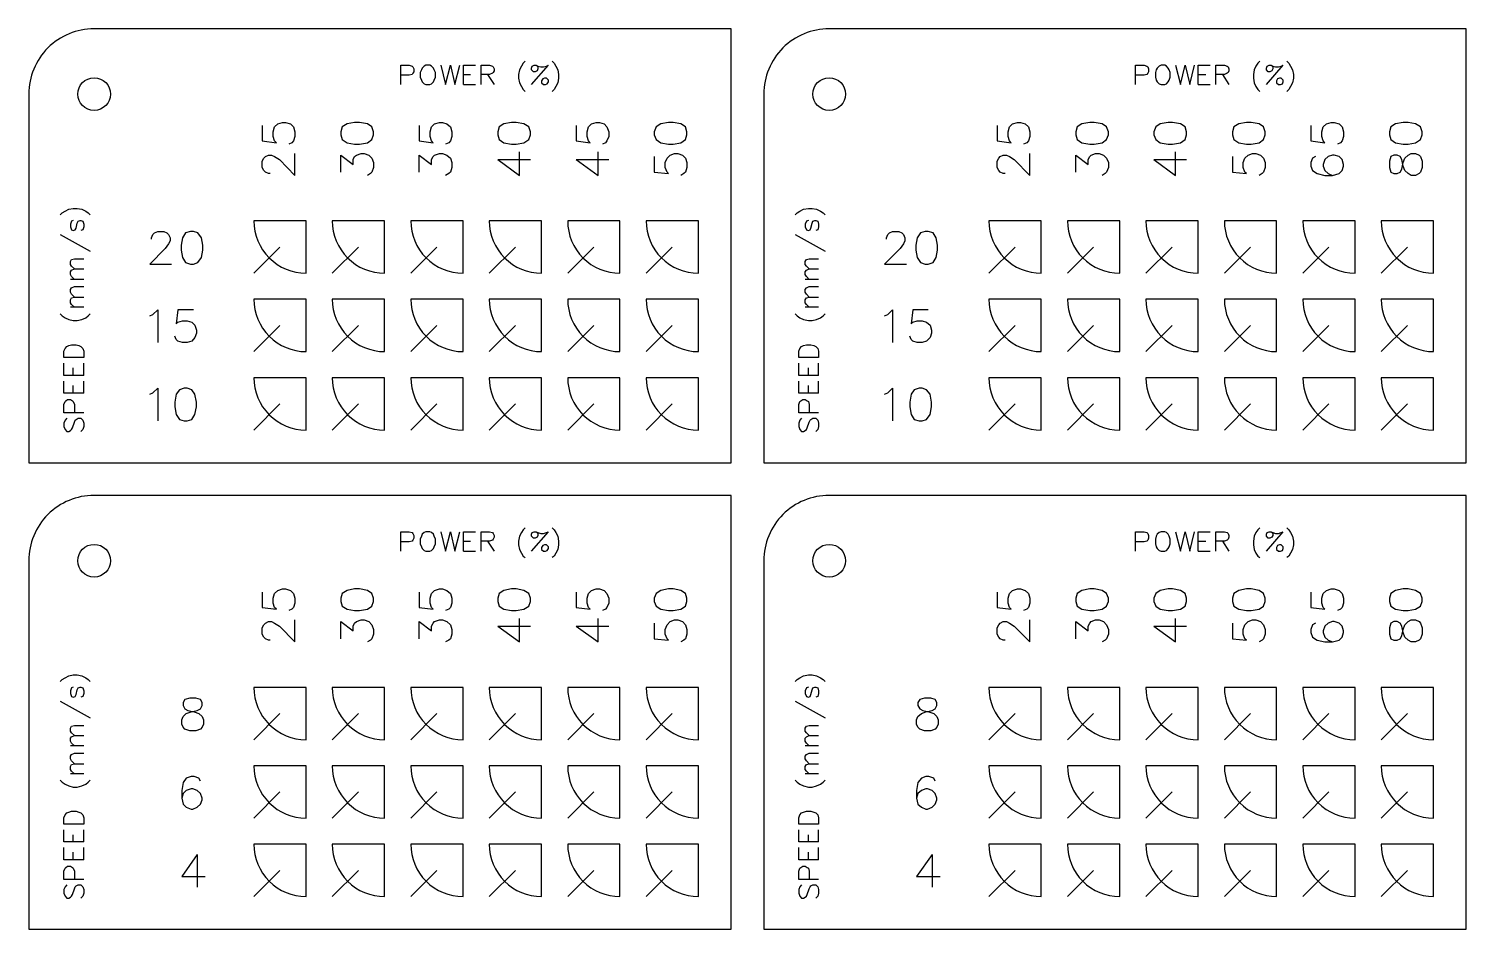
# Model space of a CAD drawing. Extents: x 257 to 820, y -99 to 253.
# Drawn here: x 369.2 to 589.1, y -99.4 to 38.4 of the extents above; entities that cross this region are included whole.
import ezdxf

# ---------------------------------------------------------------- set-up
doc = ezdxf.new("R2010")
doc.units = 0
doc.header["$LTSCALE"] = 2
doc.layers.get('0').update_dxf_attribs({"linetype": 'CONTINUOUS'})

msp = doc.modelspace()

# ---------------------------------------------------------------- linework, layer by layer
for p, q in [((407.62, 5.02), (403.62, 1.02)), ((419.62, 5.02), (415.62, 1.02)), ((431.62, 5.02), (427.62, 1.02)), ((443.62, 5.02), (439.62, 1.02)), ((455.62, 5.02), (451.62, 1.02)), ((467.62, 5.02), (463.62, 1.02)), ((520.06, 5.02), (516.06, 1.02)), ((532.06, 5.02), (528.06, 1.02)), ((544.06, 5.02), (540.06, 1.02)), ((556.06, 5.02), (552.06, 1.02)), ((568.06, 5.02), (564.06, 1.02)), ((580.06, 5.02), (576.06, 1.02)), ((407.62, -6.98), (403.62, -10.98)), ((419.62, -6.98), (415.62, -10.98)), ((431.62, -6.98), (427.62, -10.98)), ((443.62, -6.98), (439.62, -10.98)), ((455.62, -6.98), (451.62, -10.98)), ((467.62, -6.98), (463.62, -10.98)), ((520.06, -6.98), (516.06, -10.98)), ((532.06, -6.98), (528.06, -10.98)), ((544.06, -6.98), (540.06, -10.98)), ((556.06, -6.98), (552.06, -10.98)), ((568.06, -6.98), (564.06, -10.98)), ((580.06, -6.98), (576.06, -10.98)), ((407.62, -18.98), (403.62, -22.98)), ((419.62, -18.98), (415.62, -22.98)), ((431.62, -18.98), (427.62, -22.98)), ((443.62, -18.98), (439.62, -22.98)), ((455.62, -18.98), (451.62, -22.98)), ((467.62, -18.98), (463.62, -22.98)), ((520.06, -18.98), (516.06, -22.98)), ((532.06, -18.98), (528.06, -22.98)), ((544.06, -18.98), (540.06, -22.98)), ((556.06, -18.98), (552.06, -22.98)), ((568.06, -18.98), (564.06, -22.98)), ((580.06, -18.98), (576.06, -22.98)), ((407.62, -66.37), (403.62, -70.37)), ((419.62, -66.37), (415.62, -70.37)), ((431.62, -66.37), (427.62, -70.37)), ((443.62, -66.37), (439.62, -70.37)), ((455.62, -66.37), (451.62, -70.37)), ((467.62, -66.37), (463.62, -70.37)), ((520.06, -66.37), (516.06, -70.37)), ((532.06, -66.37), (528.06, -70.37)), ((544.06, -66.37), (540.06, -70.37)), ((556.06, -66.37), (552.06, -70.37)), ((568.06, -66.37), (564.06, -70.37)), ((580.06, -66.37), (576.06, -70.37)), ((407.62, -78.37), (403.62, -82.37)), ((419.62, -78.37), (415.62, -82.37)), ((431.62, -78.37), (427.62, -82.37)), ((443.62, -78.37), (439.62, -82.37)), ((455.62, -78.37), (451.62, -82.37)), ((467.62, -78.37), (463.62, -82.37)), ((520.06, -78.37), (516.06, -82.37)), ((532.06, -78.37), (528.06, -82.37)), ((544.06, -78.37), (540.06, -82.37)), ((556.06, -78.37), (552.06, -82.37)), ((568.06, -78.37), (564.06, -82.37)), ((580.06, -78.37), (576.06, -82.37)), ((407.62, -90.37), (403.62, -94.37)), ((419.62, -90.37), (415.62, -94.37)), ((431.62, -90.37), (427.62, -94.37)), ((443.62, -90.37), (439.62, -94.37)), ((455.62, -90.37), (451.62, -94.37)), ((467.62, -90.37), (463.62, -94.37)), ((520.06, -90.37), (516.06, -94.37)), ((532.06, -90.37), (528.06, -94.37)), ((544.06, -90.37), (540.06, -94.37)), ((556.06, -90.37), (552.06, -94.37)), ((568.06, -90.37), (564.06, -94.37)), ((580.06, -90.37), (576.06, -94.37))]:
    msp.add_line(p, q)
for points in [[(369.19, -27.98), (476.62, -27.98), (476.62, 38.42), (379.19, 38.42, 0.414214), (369.19, 28.42)], [(481.62, -27.98), (589.06, -27.98), (589.06, 38.42), (491.62, 38.42, 0.414214), (481.62, 28.42)], [(411.62, 9.02), (403.62, 9.02, 0.414214), (411.62, 1.02)], [(423.62, 9.02), (415.62, 9.02, 0.414214), (423.62, 1.02)], [(435.62, 9.02), (427.62, 9.02, 0.414214), (435.62, 1.02)], [(447.62, 9.02), (439.62, 9.02, 0.414214), (447.62, 1.02)], [(459.62, 9.02), (451.62, 9.02, 0.414214), (459.62, 1.02)], [(471.62, 9.02), (463.62, 9.02, 0.414214), (471.62, 1.02)], [(524.06, 9.02), (516.06, 9.02, 0.414214), (524.06, 1.02)], [(536.06, 9.02), (528.06, 9.02, 0.414214), (536.06, 1.02)], [(548.06, 9.02), (540.06, 9.02, 0.414214), (548.06, 1.02)], [(560.06, 9.02), (552.06, 9.02, 0.414214), (560.06, 1.02)], [(572.06, 9.02), (564.06, 9.02, 0.414214), (572.06, 1.02)], [(584.06, 9.02), (576.06, 9.02, 0.414214), (584.06, 1.02)], [(411.62, -2.98), (403.62, -2.98, 0.414214), (411.62, -10.98)], [(423.62, -2.98), (415.62, -2.98, 0.414214), (423.62, -10.98)], [(435.62, -2.98), (427.62, -2.98, 0.414214), (435.62, -10.98)], [(447.62, -2.98), (439.62, -2.98, 0.414214), (447.62, -10.98)], [(459.62, -2.98), (451.62, -2.98, 0.414214), (459.62, -10.98)], [(471.62, -2.98), (463.62, -2.98, 0.414214), (471.62, -10.98)], [(524.06, -2.98), (516.06, -2.98, 0.414214), (524.06, -10.98)], [(536.06, -2.98), (528.06, -2.98, 0.414214), (536.06, -10.98)], [(548.06, -2.98), (540.06, -2.98, 0.414214), (548.06, -10.98)], [(560.06, -2.98), (552.06, -2.98, 0.414214), (560.06, -10.98)], [(572.06, -2.98), (564.06, -2.98, 0.414214), (572.06, -10.98)], [(584.06, -2.98), (576.06, -2.98, 0.414214), (584.06, -10.98)], [(411.62, -14.98), (403.62, -14.98, 0.414214), (411.62, -22.98)], [(423.62, -14.98), (415.62, -14.98, 0.414214), (423.62, -22.98)], [(435.62, -14.98), (427.62, -14.98, 0.414214), (435.62, -22.98)], [(447.62, -14.98), (439.62, -14.98, 0.414214), (447.62, -22.98)], [(459.62, -14.98), (451.62, -14.98, 0.414214), (459.62, -22.98)], [(471.62, -14.98), (463.62, -14.98, 0.414214), (471.62, -22.98)], [(524.06, -14.98), (516.06, -14.98, 0.414214), (524.06, -22.98)], [(536.06, -14.98), (528.06, -14.98, 0.414214), (536.06, -22.98)], [(548.06, -14.98), (540.06, -14.98, 0.414214), (548.06, -22.98)], [(560.06, -14.98), (552.06, -14.98, 0.414214), (560.06, -22.98)], [(572.06, -14.98), (564.06, -14.98, 0.414214), (572.06, -22.98)], [(584.06, -14.98), (576.06, -14.98, 0.414214), (584.06, -22.98)], [(369.19, -99.37), (476.62, -99.37), (476.62, -32.98), (379.19, -32.98, 0.414214), (369.19, -42.98)], [(481.62, -99.37), (589.06, -99.37), (589.06, -32.98), (491.62, -32.98, 0.414214), (481.62, -42.98)], [(411.62, -62.37), (403.62, -62.37, 0.414214), (411.62, -70.37)], [(423.62, -62.37), (415.62, -62.37, 0.414214), (423.62, -70.37)], [(435.62, -62.37), (427.62, -62.37, 0.414214), (435.62, -70.37)], [(447.62, -62.37), (439.62, -62.37, 0.414214), (447.62, -70.37)], [(459.62, -62.37), (451.62, -62.37, 0.414214), (459.62, -70.37)], [(471.62, -62.37), (463.62, -62.37, 0.414214), (471.62, -70.37)], [(524.06, -62.37), (516.06, -62.37, 0.414214), (524.06, -70.37)], [(536.06, -62.37), (528.06, -62.37, 0.414214), (536.06, -70.37)], [(548.06, -62.37), (540.06, -62.37, 0.414214), (548.06, -70.37)], [(560.06, -62.37), (552.06, -62.37, 0.414214), (560.06, -70.37)], [(572.06, -62.37), (564.06, -62.37, 0.414214), (572.06, -70.37)], [(584.06, -62.37), (576.06, -62.37, 0.414214), (584.06, -70.37)], [(411.62, -74.37), (403.62, -74.37, 0.414214), (411.62, -82.37)], [(423.62, -74.37), (415.62, -74.37, 0.414214), (423.62, -82.37)], [(435.62, -74.37), (427.62, -74.37, 0.414214), (435.62, -82.37)], [(447.62, -74.37), (439.62, -74.37, 0.414214), (447.62, -82.37)], [(459.62, -74.37), (451.62, -74.37, 0.414214), (459.62, -82.37)], [(471.62, -74.37), (463.62, -74.37, 0.414214), (471.62, -82.37)], [(524.06, -74.37), (516.06, -74.37, 0.414214), (524.06, -82.37)], [(536.06, -74.37), (528.06, -74.37, 0.414214), (536.06, -82.37)], [(548.06, -74.37), (540.06, -74.37, 0.414214), (548.06, -82.37)], [(560.06, -74.37), (552.06, -74.37, 0.414214), (560.06, -82.37)], [(572.06, -74.37), (564.06, -74.37, 0.414214), (572.06, -82.37)], [(584.06, -74.37), (576.06, -74.37, 0.414214), (584.06, -82.37)], [(411.62, -86.37), (403.62, -86.37, 0.414214), (411.62, -94.37)], [(423.62, -86.37), (415.62, -86.37, 0.414214), (423.62, -94.37)], [(435.62, -86.37), (427.62, -86.37, 0.414214), (435.62, -94.37)], [(447.62, -86.37), (439.62, -86.37, 0.414214), (447.62, -94.37)], [(459.62, -86.37), (451.62, -86.37, 0.414214), (459.62, -94.37)], [(471.62, -86.37), (463.62, -86.37, 0.414214), (471.62, -94.37)], [(524.06, -86.37), (516.06, -86.37, 0.414214), (524.06, -94.37)], [(536.06, -86.37), (528.06, -86.37, 0.414214), (536.06, -94.37)], [(548.06, -86.37), (540.06, -86.37, 0.414214), (548.06, -94.37)], [(560.06, -86.37), (552.06, -86.37, 0.414214), (560.06, -94.37)], [(572.06, -86.37), (564.06, -86.37, 0.414214), (572.06, -94.37)], [(584.06, -86.37), (576.06, -86.37, 0.414214), (584.06, -94.37)]]:
    msp.add_lwpolyline(points, format="xyb", close=True)
at = {"color": 139}
for points in [[(445.11, 33.44), (444.82, 33.15), (444.54, 32.69), (444.25, 32.12), (444.08, 31.43), (444.08, 30.86), (444.25, 30.17), (444.54, 29.59), (444.82, 29.13), (445.11, 28.84)], [(449.25, 33.44), (449.53, 33.15), (449.82, 32.69), (450.11, 32.12), (450.22, 31.43), (450.22, 30.86), (450.11, 30.17), (449.82, 29.59), (449.53, 29.13), (449.25, 28.84)], [(557.48, 33.44), (557.19, 33.15), (556.9, 32.69), (556.62, 32.12), (556.5, 31.43), (556.5, 30.86), (556.62, 30.17), (556.9, 29.59), (557.19, 29.13), (557.48, 28.84)], [(561.62, 33.44), (561.9, 33.15), (562.19, 32.69), (562.48, 32.12), (562.65, 31.43), (562.65, 30.86), (562.48, 30.17), (562.19, 29.59), (561.9, 29.13), (561.62, 28.84)], [(426.1, 29.88), (426.1, 32.87), (427.36, 32.87), (427.82, 32.69), (427.93, 32.58), (428.11, 32.29), (428.11, 31.83), (427.93, 31.6), (427.82, 31.43), (427.36, 31.32), (426.1, 31.32)], [(432.24, 32.87), (432.93, 29.88), (433.68, 32.87), (434.37, 29.88), (435.12, 32.87)], [(435.69, 29.88), (435.69, 32.87), (437.53, 32.87)], [(435.69, 31.43), (436.78, 31.43)], [(438.39, 29.88), (438.39, 32.87), (439.65, 32.87), (440.11, 32.69), (440.23, 32.58), (440.4, 32.29), (440.4, 32), (440.23, 31.72), (440.11, 31.6), (439.65, 31.43), (438.39, 31.43)], [(439.37, 31.43), (440.4, 29.88)], [(446.09, 29.88), (448.67, 32.87)], [(446.78, 32.87), (447.06, 32.58), (447.06, 32.29), (446.95, 32), (446.66, 31.83), (446.38, 31.83), (446.09, 32.12), (446.09, 32.41), (446.2, 32.69), (446.49, 32.87), (446.78, 32.87), (447.06, 32.69), (447.52, 32.58), (447.93, 32.58), (448.39, 32.69), (448.67, 32.87)], [(538.46, 29.88), (538.46, 32.87), (539.78, 32.87), (540.19, 32.69), (540.36, 32.58), (540.47, 32.29), (540.47, 31.83), (540.36, 31.6), (540.19, 31.43), (539.78, 31.32), (538.46, 31.32)], [(544.61, 32.87), (545.36, 29.88), (546.05, 32.87), (546.79, 29.88), (547.48, 32.87)], [(548.06, 29.88), (548.06, 32.87), (549.9, 32.87)], [(548.06, 31.43), (549.21, 31.43)], [(550.76, 29.88), (550.76, 32.87), (552.08, 32.87), (552.48, 32.69), (552.65, 32.58), (552.77, 32.29), (552.77, 32), (552.65, 31.72), (552.48, 31.6), (552.08, 31.43), (550.76, 31.43)], [(551.79, 31.43), (552.77, 29.88)], [(558.51, 29.88), (561.04, 32.87)], [(559.2, 32.87), (559.49, 32.58), (559.49, 32.29), (559.32, 32), (559.03, 31.83), (558.74, 31.83), (558.51, 32.12), (558.51, 32.41), (558.63, 32.69), (558.92, 32.87), (559.2, 32.87), (559.49, 32.69), (559.89, 32.58), (560.35, 32.58), (560.75, 32.69), (561.04, 32.87)], [(435.69, 29.88), (437.53, 29.88)], [(548.06, 29.88), (549.9, 29.88)], [(404.9, 23.62), (404.9, 21.26), (407.08, 20.97), (406.79, 21.26), (406.56, 21.95), (406.56, 22.64), (406.79, 23.39), (407.31, 23.85), (408, 24.08), (408.46, 24.08), (409.21, 23.85), (409.67, 23.39), (409.9, 22.64), (409.9, 21.95), (409.67, 21.26), (409.44, 20.97), (408.98, 20.74)], [(428.91, 23.62), (428.91, 21.26), (431.04, 20.97), (430.81, 21.26), (430.58, 21.95), (430.58, 22.64), (430.81, 23.39), (431.27, 23.85), (432.01, 24.08), (432.47, 24.08), (433.16, 23.85), (433.68, 23.39), (433.91, 22.64), (433.91, 21.95), (433.68, 21.26), (433.45, 20.97), (432.93, 20.74)], [(452.92, 23.62), (452.92, 21.26), (455.05, 20.97), (454.82, 21.26), (454.59, 21.95), (454.59, 22.64), (454.82, 23.39), (455.28, 23.85), (455.97, 24.08), (456.49, 24.08), (457.18, 23.85), (457.63, 23.39), (457.92, 22.64), (457.92, 21.95), (457.63, 21.26), (457.4, 20.97), (456.95, 20.74)], [(517.32, 23.62), (517.32, 21.26), (519.45, 20.97), (519.22, 21.26), (518.99, 21.95), (518.99, 22.64), (519.22, 23.39), (519.68, 23.85), (520.43, 24.08), (520.88, 24.08), (521.57, 23.85), (522.09, 23.39), (522.32, 22.64), (522.32, 21.95), (522.09, 21.26), (521.86, 20.97), (521.34, 20.74)], [(565.29, 23.62), (565.29, 21.26), (567.42, 20.97), (567.19, 21.26), (566.96, 21.95), (566.96, 22.64), (567.19, 23.39), (567.7, 23.85), (568.39, 24.08), (568.85, 24.08), (569.6, 23.85), (570.06, 23.39), (570.29, 22.64), (570.29, 21.95), (570.06, 21.26), (569.83, 20.97), (569.37, 20.74)], [(406.1, 16.26), (405.87, 16.26), (405.41, 16.49), (405.13, 16.72), (404.9, 17.18), (404.9, 18.16), (405.13, 18.62), (405.41, 18.85), (405.87, 19.08), (406.33, 19.08), (406.79, 18.85), (407.54, 18.39), (409.9, 15.98), (409.9, 19.31)], [(416.9, 16.49), (416.9, 19.08), (418.8, 17.64), (418.8, 18.39), (419.03, 18.85), (419.32, 19.08), (420.01, 19.31), (420.47, 19.31), (421.21, 19.08), (421.67, 18.62), (421.9, 17.93), (421.9, 17.18), (421.67, 16.49), (421.44, 16.26), (420.98, 15.98)], [(428.91, 16.49), (428.91, 19.08), (430.81, 17.64), (430.81, 18.39), (431.04, 18.85), (431.27, 19.08), (432.01, 19.31), (432.47, 19.31), (433.16, 19.08), (433.68, 18.62), (433.91, 17.93), (433.91, 17.18), (433.68, 16.49), (433.45, 16.26), (432.93, 15.98)], [(440.92, 18.39), (444.25, 15.98), (444.25, 19.6)], [(440.92, 18.39), (445.92, 18.39)], [(452.92, 18.39), (456.26, 15.98), (456.26, 19.6)], [(452.92, 18.39), (457.92, 18.39)], [(464.87, 18.85), (464.87, 16.49), (467.06, 16.26), (466.83, 16.49), (466.54, 17.18), (466.54, 17.93), (466.83, 18.62), (467.29, 19.08), (467.98, 19.31), (468.49, 19.31), (469.18, 19.08), (469.64, 18.62), (469.87, 17.93), (469.87, 17.18), (469.64, 16.49), (469.41, 16.26), (468.95, 15.98)], [(518.53, 16.26), (518.24, 16.26), (517.78, 16.49), (517.55, 16.72), (517.32, 17.18), (517.32, 18.16), (517.55, 18.62), (517.78, 18.85), (518.24, 19.08), (518.76, 19.08), (519.22, 18.85), (519.91, 18.39), (522.32, 15.98), (522.32, 19.31)], [(529.33, 16.49), (529.33, 19.08), (531.23, 17.64), (531.23, 18.39), (531.46, 18.85), (531.68, 19.08), (532.37, 19.31), (532.89, 19.31), (533.58, 19.08), (534.04, 18.62), (534.33, 17.93), (534.33, 17.18), (534.04, 16.49), (533.81, 16.26), (533.35, 15.98)], [(541.28, 18.39), (544.61, 15.98), (544.61, 19.6)], [(541.28, 18.39), (546.28, 18.39)], [(553.29, 18.85), (553.29, 16.49), (555.47, 16.26), (555.18, 16.49), (554.95, 17.18), (554.95, 17.93), (555.18, 18.62), (555.7, 19.08), (556.39, 19.31), (556.85, 19.31), (557.59, 19.08), (558.05, 18.62), (558.28, 17.93), (558.28, 17.18), (558.05, 16.49), (557.82, 16.26), (557.36, 15.98)], [(565.98, 18.85), (565.52, 18.62), (565.29, 17.93), (565.29, 17.41), (565.52, 16.72), (566.27, 16.26), (567.42, 15.98), (568.62, 15.98), (569.6, 16.26), (570.06, 16.72), (570.29, 17.41), (570.29, 17.64), (570.06, 18.39), (569.6, 18.85), (568.85, 19.08), (568.62, 19.08), (567.93, 18.85), (567.42, 18.39), (567.19, 17.64), (567.19, 17.41), (567.42, 16.72), (567.93, 16.26), (568.62, 15.98)], [(373.99, 9.94), (374.28, 10.23), (374.74, 10.52), (375.31, 10.81), (376, 10.92), (376.58, 10.92), (377.32, 10.81), (377.9, 10.52), (378.3, 10.23), (378.59, 9.94)], [(376, 9.08), (375.71, 8.97), (375.6, 8.51), (375.6, 8.11), (375.71, 7.65), (376, 7.53), (376.29, 7.65), (376.46, 7.93), (376.58, 8.68), (376.75, 8.97), (377.04, 9.08), (377.15, 9.08), (377.44, 8.97), (377.61, 8.51), (377.61, 8.11), (377.44, 7.65), (377.15, 7.53)], [(486.42, 9.94), (486.7, 10.23), (487.11, 10.52), (487.68, 10.81), (488.43, 10.92), (489, 10.92), (489.69, 10.81), (490.27, 10.52), (490.72, 10.23), (491.01, 9.94)], [(488.43, 9.08), (488.14, 8.97), (487.97, 8.51), (487.97, 8.11), (488.14, 7.65), (488.43, 7.53), (488.71, 7.65), (488.83, 7.93), (489, 8.68), (489.12, 8.97), (489.4, 9.08), (489.58, 9.08), (489.86, 8.97), (489.98, 8.51), (489.98, 8.11), (489.86, 7.65), (489.58, 7.53)], [(373.99, 6.96), (378.59, 4.37)], [(387.95, 6.21), (387.95, 6.44), (388.18, 6.96), (388.41, 7.19), (388.93, 7.42), (389.85, 7.42), (390.31, 7.19), (390.59, 6.96), (390.82, 6.44), (390.82, 5.98), (390.59, 5.52), (390.08, 4.77), (387.72, 2.42), (391.05, 2.42)], [(486.42, 6.96), (491.01, 4.37)], [(500.38, 6.21), (500.38, 6.44), (500.61, 6.96), (500.84, 7.19), (501.3, 7.42), (502.27, 7.42), (502.73, 7.19), (502.96, 6.96), (503.19, 6.44), (503.19, 5.98), (502.96, 5.52), (502.5, 4.77), (500.09, 2.42), (503.42, 2.42)], [(376.17, 1.67), (375.71, 2.07), (375.6, 2.36), (375.6, 2.82), (375.71, 3.11), (376.17, 3.22), (377.61, 3.22)], [(488.54, 1.67), (488.14, 2.07), (487.97, 2.36), (487.97, 2.82), (488.14, 3.11), (488.54, 3.22), (489.98, 3.22)], [(376.17, 0.06), (375.71, 0.52), (375.6, 0.81), (375.6, 1.21), (375.71, 1.5), (376.17, 1.67), (377.61, 1.67)], [(377.61, 0.06), (375.6, 0.06)], [(488.54, 0.06), (488.14, 0.52), (487.97, 0.81), (487.97, 1.21), (488.14, 1.5), (488.54, 1.67), (489.98, 1.67)], [(489.98, 0.06), (487.97, 0.06)], [(376.17, -2.64), (375.71, -2.18), (375.6, -1.89), (375.6, -1.49), (375.71, -1.2), (376.17, -1.03), (377.61, -1.03)], [(488.54, -2.64), (488.14, -2.18), (487.97, -1.89), (487.97, -1.49), (488.14, -1.2), (488.54, -1.03), (489.98, -1.03)], [(376.17, -4.19), (375.71, -3.79), (375.6, -3.5), (375.6, -3.04), (375.71, -2.75), (376.17, -2.64), (377.61, -2.64)], [(377.61, -4.19), (375.6, -4.19)], [(488.54, -4.19), (488.14, -3.79), (487.97, -3.5), (487.97, -3.04), (488.14, -2.75), (488.54, -2.64), (489.98, -2.64)], [(489.98, -4.19), (487.97, -4.19)], [(373.99, -5.22), (374.28, -5.51), (374.74, -5.8), (375.31, -6.08), (376, -6.2), (376.58, -6.2), (377.32, -6.08), (377.9, -5.8), (378.3, -5.51), (378.59, -5.22)], [(387.72, -5.51), (388.18, -5.28), (388.93, -4.59), (388.93, -9.59)], [(394.38, -4.59), (391.97, -4.59), (391.74, -6.72), (391.97, -6.49), (392.72, -6.26), (393.41, -6.26), (394.16, -6.49), (394.61, -6.95), (394.84, -7.69), (394.84, -8.15), (394.61, -8.84), (394.16, -9.36), (393.41, -9.59), (392.72, -9.59), (391.97, -9.36), (391.74, -9.13), (391.51, -8.61)], [(486.42, -5.22), (486.7, -5.51), (487.11, -5.8), (487.68, -6.08), (488.43, -6.2), (489, -6.2), (489.69, -6.08), (490.27, -5.8), (490.72, -5.51), (491.01, -5.22)], [(500.09, -5.51), (500.61, -5.28), (501.3, -4.59), (501.3, -9.59)], [(506.75, -4.59), (504.4, -4.59), (504.17, -6.72), (504.4, -6.49), (505.09, -6.26), (505.83, -6.26), (506.52, -6.49), (507.04, -6.95), (507.27, -7.69), (507.27, -8.15), (507.04, -8.84), (506.52, -9.36), (505.83, -9.59), (505.09, -9.59), (504.4, -9.36), (504.17, -9.13), (503.94, -8.61)], [(377.61, -14.64), (374.57, -14.64), (374.57, -12.75)], [(377.61, -14.64), (377.61, -12.75)], [(489.98, -14.64), (486.99, -14.64), (486.99, -12.75)], [(489.98, -14.64), (489.98, -12.75)], [(376, -14.64), (376, -13.49)], [(488.43, -14.64), (488.43, -13.49)], [(377.61, -17.34), (374.57, -17.34), (374.57, -15.5)], [(376, -17.34), (376, -16.19)], [(377.61, -17.34), (377.61, -15.5)], [(387.72, -17.52), (388.18, -17.29), (388.93, -16.6), (388.93, -21.59)], [(489.98, -17.34), (486.99, -17.34), (486.99, -15.5)], [(488.43, -17.34), (488.43, -16.19)], [(489.98, -17.34), (489.98, -15.5)], [(500.09, -17.52), (500.61, -17.29), (501.3, -16.6), (501.3, -21.59)], [(377.61, -20.33), (374.57, -20.33), (374.57, -19.07), (374.74, -18.61), (374.85, -18.49), (375.14, -18.32), (375.6, -18.32), (375.89, -18.49), (376, -18.61), (376.17, -19.07), (376.17, -20.33)], [(489.98, -20.33), (486.99, -20.33), (486.99, -19.07), (487.11, -18.61), (487.28, -18.49), (487.57, -18.32), (487.97, -18.32), (488.25, -18.49), (488.43, -18.61), (488.54, -19.07), (488.54, -20.33)], [(375.03, -21.19), (374.74, -21.48), (374.57, -21.94), (374.57, -22.46), (374.74, -22.92), (375.03, -23.2), (375.31, -23.2), (375.6, -23.03), (375.71, -22.92), (375.89, -22.63), (376.17, -21.77), (376.29, -21.48), (376.46, -21.36), (376.75, -21.19), (377.15, -21.19), (377.44, -21.48), (377.61, -21.94), (377.61, -22.46), (377.44, -22.92), (377.15, -23.2)], [(487.39, -21.19), (487.11, -21.48), (486.99, -21.94), (486.99, -22.46), (487.11, -22.92), (487.39, -23.2), (487.68, -23.2), (487.97, -23.03), (488.14, -22.92), (488.25, -22.63), (488.54, -21.77), (488.71, -21.48), (488.83, -21.36), (489.12, -21.19), (489.58, -21.19), (489.86, -21.48), (489.98, -21.94), (489.98, -22.46), (489.86, -22.92), (489.58, -23.2)], [(426.1, -41.53), (426.1, -38.54), (427.36, -38.54), (427.82, -38.66), (427.93, -38.83), (428.11, -39.12), (428.11, -39.52), (427.93, -39.81), (427.82, -39.98), (427.36, -40.09), (426.1, -40.09)], [(432.24, -38.54), (432.93, -41.53), (433.68, -38.54), (434.37, -41.53), (435.12, -38.54)], [(435.69, -41.53), (435.69, -38.54), (437.53, -38.54)], [(438.39, -41.53), (438.39, -38.54), (439.65, -38.54), (440.11, -38.66), (440.23, -38.83), (440.4, -39.12), (440.4, -39.4), (440.23, -39.69), (440.11, -39.81), (439.65, -39.98), (438.39, -39.98)], [(445.11, -37.97), (444.82, -38.25), (444.54, -38.66), (444.25, -39.23), (444.08, -39.98), (444.08, -40.55), (444.25, -41.24), (444.54, -41.82), (444.82, -42.28), (445.11, -42.51)], [(446.09, -41.53), (448.67, -38.54)], [(446.78, -38.54), (447.06, -38.83), (447.06, -39.12), (446.95, -39.4), (446.66, -39.52), (446.38, -39.52), (446.09, -39.23), (446.09, -38.94), (446.2, -38.66), (446.49, -38.54), (446.78, -38.54), (447.06, -38.66), (447.52, -38.83), (447.93, -38.83), (448.39, -38.66), (448.67, -38.54)], [(449.25, -37.97), (449.53, -38.25), (449.82, -38.66), (450.11, -39.23), (450.22, -39.98), (450.22, -40.55), (450.11, -41.24), (449.82, -41.82), (449.53, -42.28), (449.25, -42.51)], [(538.46, -41.53), (538.46, -38.54), (539.78, -38.54), (540.19, -38.66), (540.36, -38.83), (540.47, -39.12), (540.47, -39.52), (540.36, -39.81), (540.19, -39.98), (539.78, -40.09), (538.46, -40.09)], [(544.61, -38.54), (545.36, -41.53), (546.05, -38.54), (546.79, -41.53), (547.48, -38.54)], [(548.06, -41.53), (548.06, -38.54), (549.9, -38.54)], [(550.76, -41.53), (550.76, -38.54), (552.08, -38.54), (552.48, -38.66), (552.65, -38.83), (552.77, -39.12), (552.77, -39.4), (552.65, -39.69), (552.48, -39.81), (552.08, -39.98), (550.76, -39.98)], [(557.48, -37.97), (557.19, -38.25), (556.9, -38.66), (556.62, -39.23), (556.5, -39.98), (556.5, -40.55), (556.62, -41.24), (556.9, -41.82), (557.19, -42.28), (557.48, -42.51)], [(558.51, -41.53), (561.04, -38.54)], [(559.2, -38.54), (559.49, -38.83), (559.49, -39.12), (559.32, -39.4), (559.03, -39.52), (558.74, -39.52), (558.51, -39.23), (558.51, -38.94), (558.63, -38.66), (558.92, -38.54), (559.2, -38.54), (559.49, -38.66), (559.89, -38.83), (560.35, -38.83), (560.75, -38.66), (561.04, -38.54)], [(561.62, -37.97), (561.9, -38.25), (562.19, -38.66), (562.48, -39.23), (562.65, -39.98), (562.65, -40.55), (562.48, -41.24), (562.19, -41.82), (561.9, -42.28), (561.62, -42.51)], [(435.69, -39.98), (436.78, -39.98)], [(435.69, -41.53), (437.53, -41.53)], [(439.37, -39.98), (440.4, -41.53)], [(548.06, -39.98), (549.21, -39.98)], [(548.06, -41.53), (549.9, -41.53)], [(551.79, -39.98), (552.77, -41.53)], [(404.9, -47.79), (404.9, -50.15), (407.08, -50.38), (406.79, -50.15), (406.56, -49.46), (406.56, -48.71), (406.79, -48.02), (407.31, -47.56), (408, -47.27), (408.46, -47.27), (409.21, -47.56), (409.67, -48.02), (409.9, -48.71), (409.9, -49.46), (409.67, -50.15), (409.44, -50.38), (408.98, -50.61)], [(428.91, -47.79), (428.91, -50.15), (431.04, -50.38), (430.81, -50.15), (430.58, -49.46), (430.58, -48.71), (430.81, -48.02), (431.27, -47.56), (432.01, -47.27), (432.47, -47.27), (433.16, -47.56), (433.68, -48.02), (433.91, -48.71), (433.91, -49.46), (433.68, -50.15), (433.45, -50.38), (432.93, -50.61)], [(452.92, -47.79), (452.92, -50.15), (455.05, -50.38), (454.82, -50.15), (454.59, -49.46), (454.59, -48.71), (454.82, -48.02), (455.28, -47.56), (455.97, -47.27), (456.49, -47.27), (457.18, -47.56), (457.63, -48.02), (457.92, -48.71), (457.92, -49.46), (457.63, -50.15), (457.4, -50.38), (456.95, -50.61)], [(517.32, -47.79), (517.32, -50.15), (519.45, -50.38), (519.22, -50.15), (518.99, -49.46), (518.99, -48.71), (519.22, -48.02), (519.68, -47.56), (520.43, -47.27), (520.88, -47.27), (521.57, -47.56), (522.09, -48.02), (522.32, -48.71), (522.32, -49.46), (522.09, -50.15), (521.86, -50.38), (521.34, -50.61)], [(565.29, -47.79), (565.29, -50.15), (567.42, -50.38), (567.19, -50.15), (566.96, -49.46), (566.96, -48.71), (567.19, -48.02), (567.7, -47.56), (568.39, -47.27), (568.85, -47.27), (569.6, -47.56), (570.06, -48.02), (570.29, -48.71), (570.29, -49.46), (570.06, -50.15), (569.83, -50.38), (569.37, -50.61)], [(406.1, -55.14), (405.87, -55.14), (405.41, -54.91), (405.13, -54.68), (404.9, -54.22), (404.9, -53.25), (405.13, -52.79), (405.41, -52.56), (405.87, -52.27), (406.33, -52.27), (406.79, -52.56), (407.54, -53.02), (409.9, -55.37), (409.9, -52.04)], [(416.9, -54.91), (416.9, -52.27), (418.8, -53.71), (418.8, -53.02), (419.03, -52.56), (419.32, -52.27), (420.01, -52.04), (420.47, -52.04), (421.21, -52.27), (421.67, -52.79), (421.9, -53.48), (421.9, -54.22), (421.67, -54.91), (421.44, -55.14), (420.98, -55.37)], [(428.91, -54.91), (428.91, -52.27), (430.81, -53.71), (430.81, -53.02), (431.04, -52.56), (431.27, -52.27), (432.01, -52.04), (432.47, -52.04), (433.16, -52.27), (433.68, -52.79), (433.91, -53.48), (433.91, -54.22), (433.68, -54.91), (433.45, -55.14), (432.93, -55.37)], [(440.92, -53.02), (444.25, -55.37), (444.25, -51.81)], [(452.92, -53.02), (456.26, -55.37), (456.26, -51.81)], [(464.87, -52.56), (464.87, -54.91), (467.06, -55.14), (466.83, -54.91), (466.54, -54.22), (466.54, -53.48), (466.83, -52.79), (467.29, -52.27), (467.98, -52.04), (468.49, -52.04), (469.18, -52.27), (469.64, -52.79), (469.87, -53.48), (469.87, -54.22), (469.64, -54.91), (469.41, -55.14), (468.95, -55.37)], [(518.53, -55.14), (518.24, -55.14), (517.78, -54.91), (517.55, -54.68), (517.32, -54.22), (517.32, -53.25), (517.55, -52.79), (517.78, -52.56), (518.24, -52.27), (518.76, -52.27), (519.22, -52.56), (519.91, -53.02), (522.32, -55.37), (522.32, -52.04)], [(529.33, -54.91), (529.33, -52.27), (531.23, -53.71), (531.23, -53.02), (531.46, -52.56), (531.68, -52.27), (532.37, -52.04), (532.89, -52.04), (533.58, -52.27), (534.04, -52.79), (534.33, -53.48), (534.33, -54.22), (534.04, -54.91), (533.81, -55.14), (533.35, -55.37)], [(541.28, -53.02), (544.61, -55.37), (544.61, -51.81)], [(553.29, -52.56), (553.29, -54.91), (555.47, -55.14), (555.18, -54.91), (554.95, -54.22), (554.95, -53.48), (555.18, -52.79), (555.7, -52.27), (556.39, -52.04), (556.85, -52.04), (557.59, -52.27), (558.05, -52.79), (558.28, -53.48), (558.28, -54.22), (558.05, -54.91), (557.82, -55.14), (557.36, -55.37)], [(565.98, -52.56), (565.52, -52.79), (565.29, -53.48), (565.29, -53.94), (565.52, -54.68), (566.27, -55.14), (567.42, -55.37), (568.62, -55.37), (569.6, -55.14), (570.06, -54.68), (570.29, -53.94), (570.29, -53.71), (570.06, -53.02), (569.6, -52.56), (568.85, -52.27), (568.62, -52.27), (567.93, -52.56), (567.42, -53.02), (567.19, -53.71), (567.19, -53.94), (567.42, -54.68), (567.93, -55.14), (568.62, -55.37)], [(440.92, -53.02), (445.92, -53.02)], [(452.92, -53.02), (457.92, -53.02)], [(541.28, -53.02), (546.28, -53.02)], [(373.99, -61.46), (374.28, -61.18), (374.74, -60.89), (375.31, -60.6), (376, -60.43), (376.58, -60.43), (377.32, -60.6), (377.9, -60.89), (378.3, -61.18), (378.59, -61.46)], [(486.42, -61.46), (486.7, -61.18), (487.11, -60.89), (487.68, -60.6), (488.43, -60.43), (489, -60.43), (489.69, -60.6), (490.27, -60.89), (490.72, -61.18), (491.01, -61.46)], [(376, -62.32), (375.71, -62.44), (375.6, -62.9), (375.6, -63.3), (375.71, -63.76), (376, -63.88), (376.29, -63.76), (376.46, -63.47), (376.58, -62.73), (376.75, -62.44), (377.04, -62.32), (377.15, -62.32), (377.44, -62.44), (377.61, -62.9), (377.61, -63.3), (377.44, -63.76), (377.15, -63.88)], [(488.43, -62.32), (488.14, -62.44), (487.97, -62.9), (487.97, -63.3), (488.14, -63.76), (488.43, -63.88), (488.71, -63.76), (488.83, -63.47), (489, -62.73), (489.12, -62.44), (489.4, -62.32), (489.58, -62.32), (489.86, -62.44), (489.98, -62.9), (489.98, -63.3), (489.86, -63.76), (489.58, -63.88)], [(373.99, -64.45), (378.59, -67.04)], [(486.42, -64.45), (491.01, -67.04)], [(376.17, -69.74), (375.71, -69.33), (375.6, -69.05), (375.6, -68.59), (375.71, -68.3), (376.17, -68.18), (377.61, -68.18)], [(376.17, -71.29), (375.71, -70.88), (375.6, -70.6), (375.6, -70.14), (375.71, -69.91), (376.17, -69.74), (377.61, -69.74)], [(488.54, -69.74), (488.14, -69.33), (487.97, -69.05), (487.97, -68.59), (488.14, -68.3), (488.54, -68.18), (489.98, -68.18)], [(488.54, -71.29), (488.14, -70.88), (487.97, -70.6), (487.97, -70.14), (488.14, -69.91), (488.54, -69.74), (489.98, -69.74)], [(377.61, -71.29), (375.6, -71.29)], [(376.17, -74.04), (375.71, -73.58), (375.6, -73.3), (375.6, -72.9), (375.71, -72.61), (376.17, -72.44), (377.61, -72.44)], [(489.98, -71.29), (487.97, -71.29)], [(488.54, -74.04), (488.14, -73.58), (487.97, -73.3), (487.97, -72.9), (488.14, -72.61), (488.54, -72.44), (489.98, -72.44)], [(376.17, -75.6), (375.71, -75.19), (375.6, -74.91), (375.6, -74.45), (375.71, -74.16), (376.17, -74.04), (377.61, -74.04)], [(488.54, -75.6), (488.14, -75.19), (487.97, -74.91), (487.97, -74.45), (488.14, -74.16), (488.54, -74.04), (489.98, -74.04)], [(373.99, -76.57), (374.28, -76.86), (374.74, -77.15), (375.31, -77.43), (376, -77.61), (376.58, -77.61), (377.32, -77.43), (377.9, -77.15), (378.3, -76.86), (378.59, -76.57)], [(377.61, -75.6), (375.6, -75.6)], [(395.48, -76.69), (395.19, -76.23), (394.5, -76), (394.04, -76), (393.29, -76.23), (392.83, -76.92), (392.6, -78.12), (392.6, -79.33), (392.83, -80.25), (393.29, -80.71), (394.04, -81), (394.27, -81), (394.96, -80.71), (395.48, -80.25), (395.71, -79.56), (395.71, -79.33), (395.48, -78.58), (394.96, -78.12), (394.27, -77.89), (394.04, -77.89), (393.29, -78.12), (392.83, -78.58), (392.6, -79.33)], [(486.42, -76.57), (486.7, -76.86), (487.11, -77.15), (487.68, -77.43), (488.43, -77.61), (489, -77.61), (489.69, -77.43), (490.27, -77.15), (490.72, -76.86), (491.01, -76.57)], [(489.98, -75.6), (487.97, -75.6)], [(507.84, -76.69), (507.61, -76.23), (506.87, -76), (506.41, -76), (505.72, -76.23), (505.2, -76.92), (504.97, -78.12), (504.97, -79.33), (505.2, -80.25), (505.72, -80.71), (506.41, -81), (506.64, -81), (507.38, -80.71), (507.84, -80.25), (508.07, -79.56), (508.07, -79.33), (507.84, -78.58), (507.38, -78.12), (506.64, -77.89), (506.41, -77.89), (505.72, -78.12), (505.2, -78.58), (504.97, -79.33)], [(377.61, -85.99), (374.57, -85.99), (374.57, -84.15)], [(376, -85.99), (376, -84.9)], [(377.61, -85.99), (377.61, -84.15)], [(489.98, -85.99), (486.99, -85.99), (486.99, -84.15)], [(488.43, -85.99), (488.43, -84.9)], [(489.98, -85.99), (489.98, -84.15)], [(377.61, -88.75), (374.57, -88.75), (374.57, -86.85)], [(376, -88.75), (376, -87.6)], [(377.61, -88.75), (377.61, -86.85)], [(394.96, -87.95), (392.6, -91.28), (396.17, -91.28)], [(394.96, -87.95), (394.96, -92.94)], [(489.98, -88.75), (486.99, -88.75), (486.99, -86.85)], [(488.43, -88.75), (488.43, -87.6)], [(489.98, -88.75), (489.98, -86.85)], [(507.38, -87.95), (504.97, -91.28), (508.59, -91.28)], [(507.38, -87.95), (507.38, -92.94)], [(377.61, -91.74), (374.57, -91.74), (374.57, -90.47), (374.74, -90.01), (374.85, -89.9), (375.14, -89.73), (375.6, -89.73), (375.89, -89.9), (376, -90.01), (376.17, -90.47), (376.17, -91.74)], [(489.98, -91.74), (486.99, -91.74), (486.99, -90.47), (487.11, -90.01), (487.28, -89.9), (487.57, -89.73), (487.97, -89.73), (488.25, -89.9), (488.43, -90.01), (488.54, -90.47), (488.54, -91.74)], [(375.03, -92.6), (374.74, -92.89), (374.57, -93.29), (374.57, -93.86), (374.74, -94.32), (375.03, -94.61), (375.31, -94.61), (375.6, -94.44), (375.71, -94.32), (375.89, -94.04), (376.17, -93.17), (376.29, -92.89), (376.46, -92.71), (376.75, -92.6), (377.15, -92.6), (377.44, -92.89), (377.61, -93.29), (377.61, -93.86), (377.44, -94.32), (377.15, -94.61)], [(487.39, -92.6), (487.11, -92.89), (486.99, -93.29), (486.99, -93.86), (487.11, -94.32), (487.39, -94.61), (487.68, -94.61), (487.97, -94.44), (488.14, -94.32), (488.25, -94.04), (488.54, -93.17), (488.71, -92.89), (488.83, -92.71), (489.12, -92.6), (489.58, -92.6), (489.86, -92.89), (489.98, -93.29), (489.98, -93.86), (489.86, -94.32), (489.58, -94.61)]]:
    msp.add_lwpolyline(points, dxfattribs=at)
for points in [[(429.95, 32.87), (429.66, 32.69), (429.37, 32.41), (429.26, 32.12), (429.08, 31.72), (429.08, 31.03), (429.26, 30.57), (429.37, 30.28), (429.66, 29.99), (429.95, 29.88), (430.52, 29.88), (430.81, 29.99), (431.09, 30.28), (431.21, 30.57), (431.38, 31.03), (431.38, 31.72), (431.21, 32.12), (431.09, 32.41), (430.81, 32.69), (430.52, 32.87), (429.95, 32.87)], [(448.1, 30.86), (447.81, 30.74), (447.64, 30.45), (447.64, 30.17), (447.93, 29.88), (448.21, 29.88), (448.5, 29.99), (448.67, 30.28), (448.67, 30.57), (448.39, 30.86), (448.1, 30.86)], [(542.37, 32.87), (542.08, 32.69), (541.8, 32.41), (541.62, 32.12), (541.51, 31.72), (541.51, 31.03), (541.62, 30.57), (541.8, 30.28), (542.08, 29.99), (542.37, 29.88), (542.94, 29.88), (543.23, 29.99), (543.46, 30.28), (543.63, 30.57), (543.75, 31.03), (543.75, 31.72), (543.63, 32.12), (543.46, 32.41), (543.23, 32.69), (542.94, 32.87), (542.37, 32.87)], [(560.47, 30.86), (560.18, 30.74), (560.06, 30.45), (560.06, 30.17), (560.35, 29.88), (560.64, 29.88), (560.93, 29.99), (561.04, 30.28), (561.04, 30.57), (560.75, 30.86), (560.47, 30.86)], [(416.9, 22.18), (417.13, 21.49), (417.88, 20.97), (419.03, 20.74), (419.78, 20.74), (420.98, 20.97), (421.67, 21.49), (421.9, 22.18), (421.9, 22.64), (421.67, 23.39), (420.98, 23.85), (419.78, 24.08), (419.03, 24.08), (417.88, 23.85), (417.13, 23.39), (416.9, 22.64), (416.9, 22.18)], [(440.92, 22.18), (441.15, 21.49), (441.84, 20.97), (443.04, 20.74), (443.73, 20.74), (444.94, 20.97), (445.69, 21.49), (445.92, 22.18), (445.92, 22.64), (445.69, 23.39), (444.94, 23.85), (443.73, 24.08), (443.04, 24.08), (441.84, 23.85), (441.15, 23.39), (440.92, 22.64), (440.92, 22.18)], [(464.87, 22.18), (465.16, 21.49), (465.85, 20.97), (467.06, 20.74), (467.75, 20.74), (468.95, 20.97), (469.64, 21.49), (469.87, 22.18), (469.87, 22.64), (469.64, 23.39), (468.95, 23.85), (467.75, 24.08), (467.06, 24.08), (465.85, 23.85), (465.16, 23.39), (464.87, 22.64), (464.87, 22.18)], [(529.33, 22.18), (529.56, 21.49), (530.25, 20.97), (531.46, 20.74), (532.14, 20.74), (533.35, 20.97), (534.04, 21.49), (534.33, 22.18), (534.33, 22.64), (534.04, 23.39), (533.35, 23.85), (532.14, 24.08), (531.46, 24.08), (530.25, 23.85), (529.56, 23.39), (529.33, 22.64), (529.33, 22.18)], [(541.28, 22.18), (541.57, 21.49), (542.26, 20.97), (543.46, 20.74), (544.15, 20.74), (545.36, 20.97), (546.05, 21.49), (546.28, 22.18), (546.28, 22.64), (546.05, 23.39), (545.36, 23.85), (544.15, 24.08), (543.46, 24.08), (542.26, 23.85), (541.57, 23.39), (541.28, 22.64), (541.28, 22.18)], [(553.29, 22.18), (553.51, 21.49), (554.26, 20.97), (555.47, 20.74), (556.16, 20.74), (557.36, 20.97), (558.05, 21.49), (558.28, 22.18), (558.28, 22.64), (558.05, 23.39), (557.36, 23.85), (556.16, 24.08), (555.47, 24.08), (554.26, 23.85), (553.51, 23.39), (553.29, 22.64), (553.29, 22.18)], [(577.3, 22.18), (577.53, 21.49), (578.22, 20.97), (579.42, 20.74), (580.17, 20.74), (581.32, 20.97), (582.07, 21.49), (582.3, 22.18), (582.3, 22.64), (582.07, 23.39), (581.32, 23.85), (580.17, 24.08), (579.42, 24.08), (578.22, 23.85), (577.53, 23.39), (577.3, 22.64), (577.3, 22.18)], [(577.3, 17.18), (577.53, 16.49), (577.99, 16.26), (578.5, 16.26), (578.96, 16.49), (579.19, 16.95), (579.42, 17.93), (579.65, 18.62), (580.17, 19.08), (580.63, 19.31), (581.32, 19.31), (581.84, 19.08), (582.07, 18.85), (582.3, 18.16), (582.3, 17.18), (582.07, 16.49), (581.84, 16.26), (581.32, 15.98), (580.63, 15.98), (580.17, 16.26), (579.65, 16.72), (579.42, 17.41), (579.19, 18.39), (578.96, 18.85), (578.5, 19.08), (577.99, 19.08), (577.53, 18.85), (577.3, 18.16), (577.3, 17.18)], [(393.93, 7.42), (393.18, 7.19), (392.72, 6.44), (392.49, 5.29), (392.49, 4.54), (392.72, 3.4), (393.18, 2.65), (393.93, 2.42), (394.38, 2.42), (395.07, 2.65), (395.59, 3.4), (395.82, 4.54), (395.82, 5.29), (395.59, 6.44), (395.07, 7.19), (394.38, 7.42), (393.93, 7.42)], [(506.29, 7.42), (505.6, 7.19), (505.09, 6.44), (504.86, 5.29), (504.86, 4.54), (505.09, 3.4), (505.6, 2.65), (506.29, 2.42), (506.75, 2.42), (507.5, 2.65), (507.96, 3.4), (508.19, 4.54), (508.19, 5.29), (507.96, 6.44), (507.5, 7.19), (506.75, 7.42), (506.29, 7.42)], [(377.61, -11.89), (374.57, -11.89), (374.57, -10.91), (374.74, -10.51), (375.03, -10.22), (375.31, -10.05), (375.71, -9.93), (376.46, -9.93), (376.86, -10.05), (377.15, -10.22), (377.44, -10.51), (377.61, -10.91), (377.61, -11.89)], [(489.98, -11.89), (486.99, -11.89), (486.99, -10.91), (487.11, -10.51), (487.39, -10.22), (487.68, -10.05), (488.14, -9.93), (488.83, -9.93), (489.29, -10.05), (489.58, -10.22), (489.86, -10.51), (489.98, -10.91), (489.98, -11.89)], [(392.95, -16.6), (392.26, -16.83), (391.74, -17.52), (391.51, -18.72), (391.51, -19.41), (391.74, -20.62), (392.26, -21.36), (392.95, -21.59), (393.41, -21.59), (394.16, -21.36), (394.61, -20.62), (394.84, -19.41), (394.84, -18.72), (394.61, -17.52), (394.16, -16.83), (393.41, -16.6), (392.95, -16.6)], [(505.37, -16.6), (504.63, -16.83), (504.17, -17.52), (503.94, -18.72), (503.94, -19.41), (504.17, -20.62), (504.63, -21.36), (505.37, -21.59), (505.83, -21.59), (506.52, -21.36), (507.04, -20.62), (507.27, -19.41), (507.27, -18.72), (507.04, -17.52), (506.52, -16.83), (505.83, -16.6), (505.37, -16.6)], [(429.95, -38.54), (429.66, -38.66), (429.37, -38.94), (429.26, -39.23), (429.08, -39.69), (429.08, -40.38), (429.26, -40.84), (429.37, -41.13), (429.66, -41.41), (429.95, -41.53), (430.52, -41.53), (430.81, -41.41), (431.09, -41.13), (431.21, -40.84), (431.38, -40.38), (431.38, -39.69), (431.21, -39.23), (431.09, -38.94), (430.81, -38.66), (430.52, -38.54), (429.95, -38.54)], [(542.37, -38.54), (542.08, -38.66), (541.8, -38.94), (541.62, -39.23), (541.51, -39.69), (541.51, -40.38), (541.62, -40.84), (541.8, -41.13), (542.08, -41.41), (542.37, -41.53), (542.94, -41.53), (543.23, -41.41), (543.46, -41.13), (543.63, -40.84), (543.75, -40.38), (543.75, -39.69), (543.63, -39.23), (543.46, -38.94), (543.23, -38.66), (542.94, -38.54), (542.37, -38.54)], [(448.1, -40.55), (447.81, -40.67), (447.64, -40.95), (447.64, -41.24), (447.93, -41.53), (448.21, -41.53), (448.5, -41.41), (448.67, -41.13), (448.67, -40.84), (448.39, -40.55), (448.1, -40.55)], [(560.47, -40.55), (560.18, -40.67), (560.06, -40.95), (560.06, -41.24), (560.35, -41.53), (560.64, -41.53), (560.93, -41.41), (561.04, -41.13), (561.04, -40.84), (560.75, -40.55), (560.47, -40.55)], [(416.9, -49.23), (417.13, -49.92), (417.88, -50.38), (419.03, -50.61), (419.78, -50.61), (420.98, -50.38), (421.67, -49.92), (421.9, -49.23), (421.9, -48.71), (421.67, -48.02), (420.98, -47.56), (419.78, -47.27), (419.03, -47.27), (417.88, -47.56), (417.13, -48.02), (416.9, -48.71), (416.9, -49.23)], [(440.92, -49.23), (441.15, -49.92), (441.84, -50.38), (443.04, -50.61), (443.73, -50.61), (444.94, -50.38), (445.69, -49.92), (445.92, -49.23), (445.92, -48.71), (445.69, -48.02), (444.94, -47.56), (443.73, -47.27), (443.04, -47.27), (441.84, -47.56), (441.15, -48.02), (440.92, -48.71), (440.92, -49.23)], [(464.87, -49.23), (465.16, -49.92), (465.85, -50.38), (467.06, -50.61), (467.75, -50.61), (468.95, -50.38), (469.64, -49.92), (469.87, -49.23), (469.87, -48.71), (469.64, -48.02), (468.95, -47.56), (467.75, -47.27), (467.06, -47.27), (465.85, -47.56), (465.16, -48.02), (464.87, -48.71), (464.87, -49.23)], [(529.33, -49.23), (529.56, -49.92), (530.25, -50.38), (531.46, -50.61), (532.14, -50.61), (533.35, -50.38), (534.04, -49.92), (534.33, -49.23), (534.33, -48.71), (534.04, -48.02), (533.35, -47.56), (532.14, -47.27), (531.46, -47.27), (530.25, -47.56), (529.56, -48.02), (529.33, -48.71), (529.33, -49.23)], [(541.28, -49.23), (541.57, -49.92), (542.26, -50.38), (543.46, -50.61), (544.15, -50.61), (545.36, -50.38), (546.05, -49.92), (546.28, -49.23), (546.28, -48.71), (546.05, -48.02), (545.36, -47.56), (544.15, -47.27), (543.46, -47.27), (542.26, -47.56), (541.57, -48.02), (541.28, -48.71), (541.28, -49.23)], [(553.29, -49.23), (553.51, -49.92), (554.26, -50.38), (555.47, -50.61), (556.16, -50.61), (557.36, -50.38), (558.05, -49.92), (558.28, -49.23), (558.28, -48.71), (558.05, -48.02), (557.36, -47.56), (556.16, -47.27), (555.47, -47.27), (554.26, -47.56), (553.51, -48.02), (553.29, -48.71), (553.29, -49.23)], [(577.3, -49.23), (577.53, -49.92), (578.22, -50.38), (579.42, -50.61), (580.17, -50.61), (581.32, -50.38), (582.07, -49.92), (582.3, -49.23), (582.3, -48.71), (582.07, -48.02), (581.32, -47.56), (580.17, -47.27), (579.42, -47.27), (578.22, -47.56), (577.53, -48.02), (577.3, -48.71), (577.3, -49.23)], [(577.3, -54.22), (577.53, -54.91), (577.99, -55.14), (578.5, -55.14), (578.96, -54.91), (579.19, -54.45), (579.42, -53.48), (579.65, -52.79), (580.17, -52.27), (580.63, -52.04), (581.32, -52.04), (581.84, -52.27), (582.07, -52.56), (582.3, -53.25), (582.3, -54.22), (582.07, -54.91), (581.84, -55.14), (581.32, -55.37), (580.63, -55.37), (580.17, -55.14), (579.65, -54.68), (579.42, -53.94), (579.19, -53.02), (578.96, -52.56), (578.5, -52.27), (577.99, -52.27), (577.53, -52.56), (577.3, -53.25), (577.3, -54.22)], [(393.81, -63.99), (393.06, -64.22), (392.83, -64.68), (392.83, -65.14), (393.06, -65.66), (393.52, -65.89), (394.5, -66.12), (395.19, -66.35), (395.71, -66.81), (395.94, -67.32), (395.94, -68.01), (395.71, -68.47), (395.48, -68.76), (394.73, -68.99), (393.81, -68.99), (393.06, -68.76), (392.83, -68.47), (392.6, -68.01), (392.6, -67.32), (392.83, -66.81), (393.29, -66.35), (394.04, -66.12), (394.96, -65.89), (395.48, -65.66), (395.71, -65.14), (395.71, -64.68), (395.48, -64.22), (394.73, -63.99), (393.81, -63.99)], [(506.18, -63.99), (505.49, -64.22), (505.2, -64.68), (505.2, -65.14), (505.49, -65.66), (505.95, -65.89), (506.87, -66.12), (507.61, -66.35), (508.07, -66.81), (508.3, -67.32), (508.3, -68.01), (508.07, -68.47), (507.84, -68.76), (507.15, -68.99), (506.18, -68.99), (505.49, -68.76), (505.2, -68.47), (504.97, -68.01), (504.97, -67.32), (505.2, -66.81), (505.72, -66.35), (506.41, -66.12), (507.38, -65.89), (507.84, -65.66), (508.07, -65.14), (508.07, -64.68), (507.84, -64.22), (507.15, -63.99), (506.18, -63.99)], [(377.61, -83.29), (374.57, -83.29), (374.57, -82.32), (374.74, -81.86), (375.03, -81.57), (375.31, -81.45), (375.71, -81.28), (376.46, -81.28), (376.86, -81.45), (377.15, -81.57), (377.44, -81.86), (377.61, -82.32), (377.61, -83.29)], [(489.98, -83.29), (486.99, -83.29), (486.99, -82.32), (487.11, -81.86), (487.39, -81.57), (487.68, -81.45), (488.14, -81.28), (488.83, -81.28), (489.29, -81.45), (489.58, -81.57), (489.86, -81.86), (489.98, -82.32), (489.98, -83.29)]]:
    msp.add_lwpolyline(points, close=True, dxfattribs=at)
for centre in [(379.19, 28.42), (491.62, 28.42), (379.19, -42.98), (491.62, -42.98)]:
    msp.add_circle(centre, 2.5)

doc.saveas('drawing.dxf')
